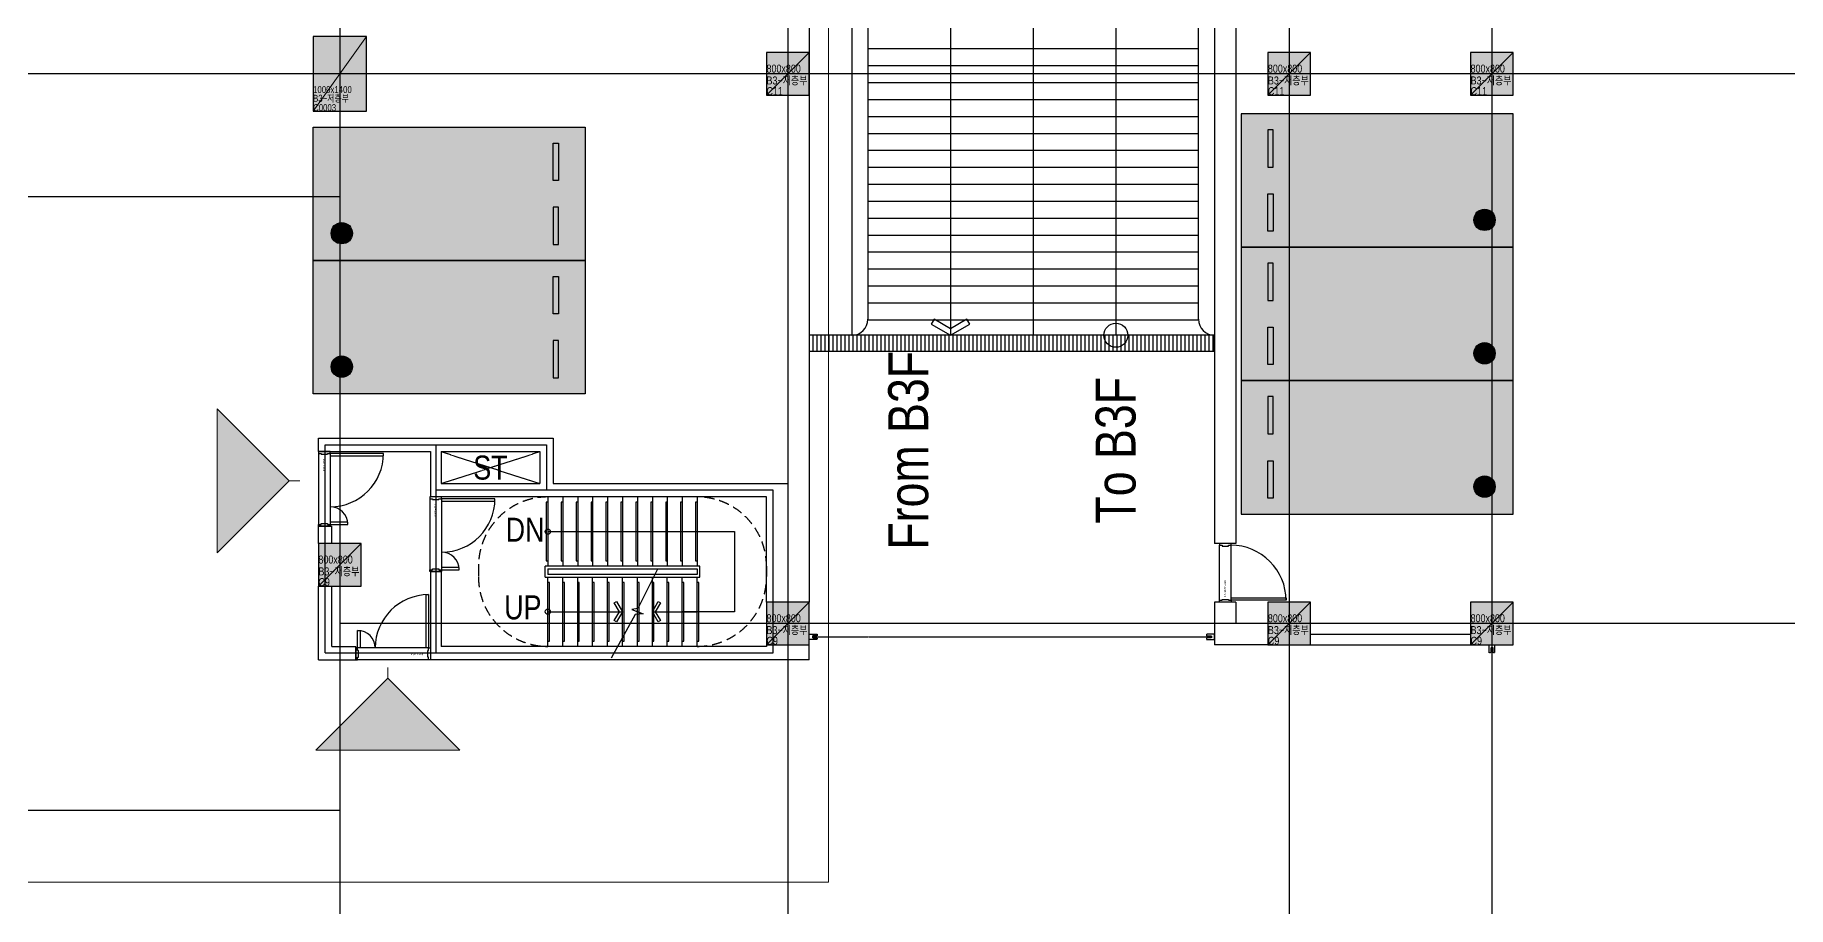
# Model space of a CAD drawing. Header units: millimetres. Extents: x -20379 to 476967, y -520228 to 220376.
# Drawn here: x 338132 to 370994, y -496334 to -479995 of the extents above; entities that cross this region are included whole.
import ezdxf
from ezdxf.enums import TextEntityAlignment as Align

# ---------------------------------------------------------------- set-up
doc = ezdxf.new("R2010")
doc.units = ezdxf.units.MM
doc.header["$MEASUREMENT"] = 0
for name, pattern in [('$0$X-CORE_B2F$0$CEN', [62, 60, -1, 0, -1]), ('$0$X-CORE_B2F$0$CENTER2', [1.125, 0.75, -0.125, 0.125, -0.125]), ('$0$X-CORE_B2F$0$HIDDEN', [9.525, 6.35, -3.175]), ('$0$X-F_EXIT_B2F$0$18$0$STYLE_19', [0.83328, 0.41656, -0.41672]), ('$0$X-GRID_B3~B1$0$CENTER2', [1.125, 0.75, -0.125, 0.125, -0.125])]:
    doc.linetypes.add(name, pattern=pattern)
doc.layers.get('Defpoints').update_dxf_attribs({"color": 145, "lineweight": 9})
doc.layers.add('$0$NDC_S_HATCH MATERIAL', color=8, linetype='Continuous', lineweight=9)
doc.layers.add('$0$X-F_EXIT_B2F$0$X-F_EXIT_B3F$0$TEXT VN1', color=7, linetype='Continuous', lineweight=13)
for name, color, linetype in [('$0$X-COL-B2$0$A-254', 254, 'Continuous'), ('$0$X-COL-B2$0$A-COL', 2, 'Continuous'), ('$0$X-COL-B2$0$A-CON', 2, 'Continuous'), ('$0$X-COL-B2$0$A-DOOR', 4, 'Continuous'), ('$0$X-COL-B2$0$A-DOORF', 9, 'Continuous'), ('$0$X-COL-B2$0$A-ELE4', 8, 'Continuous'), ('$0$X-CORE_B2F$0$A-CEN2', 8, '$0$X-CORE_B2F$0$CENTER2'), ('$0$X-CORE_B2F$0$A-CON', 2, 'Continuous'), ('$0$X-CORE_B2F$0$A-DOOR', 4, 'Continuous'), ('$0$X-CORE_B2F$0$A-DOORF', 9, 'Continuous'), ('$0$X-CORE_B2F$0$A-ELE4', 8, 'Continuous'), ('$0$X-CORE_B2F$0$A-HR', 6, 'Continuous'), ('$0$X-CORE_B2F$0$A-OPEN1', 1, '$0$X-CORE_B2F$0$CEN'), ('$0$X-CORE_B2F$0$A-STR', 4, 'Continuous'), ('$0$X-CORE_B2F$0$A-SYM', 7, 'Continuous'), ('$0$X-F_EXIT_B2F$0$A-SHUTTER', 4, 'Continuous'), ('$0$X-F_EXIT_B2F$0$X-F_EXIT_B3F$0$F_exit', 3, 'Continuous'), ('$0$X-GRID_B3~B1$0$A-CEN1', 1, '$0$X-GRID_B3~B1$0$CENTER2'), ('$0$X-INT-B2$0$A-252', 252, 'Continuous'), ('$0$X-INT-B2$0$A-ELE4', 8, 'Continuous'), ('$0$X-INT-B2$0$A-PARK(\\M+3C8AE\\M+3C0E5)', 5, 'Continuous'), ('$0$X-INT-B2$0$A-SYM', 7, 'Continuous'), ('$0$X-INT-B2$0$A-WALB', 3, 'Continuous')]:
    doc.layers.add(name, color=color, linetype=linetype)
doc.styles.add('$0$X-COL-B2$0$Hrtext', font='arial.ttf', dxfattribs={"width": 0.8})
doc.styles.add('$0$X-COL-B2$0$X-PLAN$0$Standard', font='')
doc.styles.add('$0$X-CORE_B2F$0$$0$X-PLAN$0$Standard', font='')
doc.styles.add('$0$X-CORE_B2F$0$Hrtext', font='arial.ttf', dxfattribs={"width": 0.8})
doc.styles.add('$0$X-GRID_B3~B1$0$Heerim', font='', dxfattribs={"width": 0.8})
doc.styles.add('$0$X-INT-B2$0$Hrtext', font='arial.ttf', dxfattribs={"width": 0.8})
doc.styles.get('$0$X-COL-B2$0$X-PLAN$0$Standard').set_extended_font_data('DotumChe')
doc.styles.get('$0$X-CORE_B2F$0$$0$X-PLAN$0$Standard').set_extended_font_data('DotumChe')
doc.styles.get('$0$X-GRID_B3~B1$0$Heerim').set_extended_font_data('Dotum')

# ---------------------------------------------------------------- blocks, each defined once
blk = doc.blocks.new('$0$258')
at = {"layer": '$0$X-COL-B2$0$A-254'}
h = blk.add_hatch(color=256, dxfattribs=at)
h.dxf.hatch_style = 1
h.paths.add_polyline_path([(442647, -166731), (441647, -166731), (441647, -168131), (442647, -168131)])
h = blk.add_hatch(color=256, dxfattribs=at)
h.dxf.hatch_style = 1
h.paths.add_polyline_path([(450947, -167031), (450147, -167031), (450147, -167831), (450947, -167831)])
h = blk.add_hatch(color=256, dxfattribs=at)
h.dxf.hatch_style = 1
h.paths.add_polyline_path([(460347, -167031), (459547, -167031), (459547, -167831), (460347, -167831)])
h = blk.add_hatch(color=256, dxfattribs=at)
h.dxf.hatch_style = 1
h.paths.add_polyline_path([(464147, -167031), (463347, -167031), (463347, -167831), (464147, -167831)])
h = blk.add_hatch(color=256, dxfattribs=at)
h.dxf.hatch_style = 1
h.paths.add_polyline_path([(442547, -176231), (441747, -176231), (441747, -177031), (442547, -177031)])
h = blk.add_hatch(color=256, dxfattribs=at)
h.dxf.hatch_style = 1
h.paths.add_polyline_path([(450947, -177331), (450147, -177331), (450147, -178131), (450947, -178131)])
h = blk.add_hatch(color=256, dxfattribs=at)
h.dxf.hatch_style = 1
h.paths.add_polyline_path([(460347, -177331), (459547, -177331), (459547, -178131), (460347, -178131)])
h = blk.add_hatch(color=256, dxfattribs=at)
h.dxf.hatch_style = 1
h.paths.add_polyline_path([(464147, -177331), (463347, -177331), (463347, -178131), (464147, -178131)])
at = {"layer": '$0$X-F_EXIT_B2F$0$X-F_EXIT_B3F$0$F_exit', "true_color": 0xb56bff}
h = blk.add_hatch(color=191, dxfattribs=at)
h.dxf.hatch_style = 1
h.paths.add_polyline_path([(441197, -175061), (439847, -176411), (439847, -173711)])
h = blk.add_hatch(color=191, dxfattribs=at)
h.dxf.hatch_style = 1
h.paths.add_polyline_path([(443047, -178755), (444397, -180105), (441697, -180105)])
at = {"layer": '$0$X-INT-B2$0$A-PARK(\\M+3C8AE\\M+3C0E5)'}
h = blk.add_hatch(color=251, dxfattribs=at)
h.dxf.hatch_style = 1
edge = h.paths.add_edge_path()
edge.add_arc((442185, -170418), 200, 0, 360)
h = blk.add_hatch(color=251, dxfattribs=at)
h.dxf.hatch_style = 1
edge = h.paths.add_edge_path()
edge.add_arc((463608, -170168), 200, 0, 360)
h = blk.add_hatch(color=251, dxfattribs=at)
h.dxf.hatch_style = 1
edge = h.paths.add_edge_path()
edge.add_arc((463608, -172668), 200, 0, 360)
h = blk.add_hatch(color=251, dxfattribs=at)
h.dxf.hatch_style = 1
edge = h.paths.add_edge_path()
edge.add_arc((442185, -172918), 200, 0, 360)
h = blk.add_hatch(color=251, dxfattribs=at)
h.dxf.hatch_style = 1
edge = h.paths.add_edge_path()
edge.add_arc((463608, -175168), 200, 0, 360)
h = blk.add_hatch(color=254)
h.dxf.hatch_style = 1
h.paths.add_polyline_path([(459047, -170681), (464147, -170681), (464147, -168181), (459047, -168181)])
h = blk.add_hatch(color=254)
h.dxf.hatch_style = 1
h.paths.add_polyline_path([(446747, -170931), (441647, -170931), (441647, -168431), (446747, -168431)])
h = blk.add_hatch(color=254)
h.dxf.hatch_style = 1
h.paths.add_polyline_path([(459047, -173181), (464147, -173181), (464147, -170681), (459047, -170681)])
h = blk.add_hatch(color=254)
h.dxf.hatch_style = 1
h.paths.add_polyline_path([(446747, -173431), (441647, -173431), (441647, -170931), (446747, -170931)])
h = blk.add_hatch(color=254)
h.dxf.hatch_style = 1
h.paths.add_polyline_path([(459047, -175681), (464147, -175681), (464147, -173181), (459047, -173181)])
at = {"layer": '$0$X-COL-B2$0$A-COL'}
for p, q in [((442647, -166731), (441647, -166731)), ((441647, -166731), (441647, -168131)), ((442647, -168131), (442647, -166731)), ((450947, -167031), (450147, -167031)), ((450147, -167031), (450147, -167831)), ((450947, -167831), (450947, -167031)), ((460347, -167031), (459547, -167031)), ((459547, -167031), (459547, -167831)), ((460347, -167831), (460347, -167031)), ((464147, -167031), (463347, -167031)), ((463347, -167031), (463347, -167831)), ((464147, -167831), (464147, -167031)), ((450147, -167831), (450947, -167831)), ((459547, -167831), (460347, -167831)), ((463347, -167831), (464147, -167831)), ((441647, -168131), (442647, -168131)), ((442547, -176231), (441747, -176231)), ((441747, -176231), (441747, -177031)), ((442547, -177031), (442547, -176231)), ((441747, -177031), (442547, -177031)), ((450947, -177331), (450147, -177331)), ((450147, -177331), (450147, -178131)), ((450947, -178131), (450947, -177331)), ((460347, -177331), (459547, -177331)), ((459547, -177331), (459547, -178131)), ((460347, -178131), (460347, -177331)), ((464147, -177331), (463347, -177331)), ((463347, -177331), (463347, -178131)), ((464147, -178131), (464147, -177331)), ((450147, -178131), (450947, -178131)), ((459547, -178131), (460347, -178131)), ((463347, -178131), (464147, -178131))]:
    blk.add_line(p, q, dxfattribs=at)
at = {"layer": '$0$X-COL-B2$0$A-CON', "ltscale": 10}
for p, q in [((458547, -140031), (458547, -176231)), ((458947, -140431), (458947, -176231)), ((450547, -141931), (450547, -175111)), ((450947, -141931), (450947, -177331)), ((458947, -176231), (458547, -176231)), ((458547, -177331), (458547, -178131)), ((458947, -177331), (458547, -177331)), ((458947, -177331), (458947, -177731)), ((459547, -177731), (458947, -177731)), ((459547, -178131), (458547, -178131))]:
    blk.add_line(p, q, dxfattribs=at)
at = {"layer": '$0$X-COL-B2$0$A-DOOR'}
for p, q in [((458637, -176231), (458637, -176266)), ((458857, -176231), (458637, -176231)), ((458637, -176266), (458687, -176266)), ((458687, -176266), (458687, -176281)), ((458687, -176281), (458807, -176281)), ((458807, -176281), (458807, -176266)), ((458807, -176266), (458857, -176266)), ((458857, -176266), (458857, -176231)), ((458637, -177331), (458637, -177296)), ((458637, -177296), (458687, -177296)), ((458857, -177331), (458637, -177331)), ((458687, -177296), (458687, -177281)), ((458687, -177281), (458807, -177281)), ((458807, -177281), (458807, -177296)), ((458807, -177296), (458857, -177296)), ((458857, -177296), (458857, -177251)), ((458857, -177251), (459887, -177251)), ((459887, -177296), (458857, -177296)), ((458857, -177296), (458857, -177331)), ((459887, -177251), (459887, -177296))]:
    blk.add_line(p, q, dxfattribs=at)
at = {"layer": '$0$X-COL-B2$0$A-DOORF'}
blk.add_arc((458857, -177296), 1030, 359.9893, 90.0107, dxfattribs=at)
at = {"layer": '$0$X-COL-B2$0$A-ELE4'}
for p, q in [((458637, -177296), (458637, -176266)), ((458857, -177296), (458857, -176266))]:
    blk.add_line(p, q, dxfattribs=at)
at = {"layer": '$0$X-CORE_B2F$0$A-CEN2'}
for p, q in [((441872, -178286), (441872, -174386)), ((441872, -174386), (446022, -174386)), ((443947, -174386), (443947, -178286)), ((446022, -174386), (446022, -175236)), ((450272, -175236), (443947, -175236)), ((450272, -178286), (450272, -175236)), ((450272, -178286), (441872, -178286))]:
    blk.add_line(p, q, dxfattribs=at)
at = {"layer": '$0$X-CORE_B2F$0$A-CON', "ltscale": 10}
for p, q in [((441747, -174261), (446147, -174261)), ((441747, -174511), (441747, -174261)), ((446147, -174261), (446147, -175111)), ((441747, -174511), (443847, -174511)), ((443847, -174511), (443847, -175361)), ((444047, -174511), (445897, -174511)), ((444047, -174511), (444047, -175111)), ((445897, -174511), (445897, -175111)), ((444047, -175111), (445897, -175111)), ((446147, -175111), (450547, -175111)), ((450147, -175361), (443847, -175361)), ((450147, -177331), (450147, -175361)), ((441747, -176231), (441747, -175911)), ((441747, -175911), (441997, -175911)), ((441997, -176231), (441997, -175911)), ((443847, -176761), (443847, -178411)), ((443847, -176761), (444047, -176761)), ((444047, -176761), (444047, -178161)), ((441747, -178411), (441747, -177031)), ((441997, -178161), (441997, -177031)), ((441747, -178411), (442447, -178411)), ((441997, -178161), (442447, -178161)), ((442447, -178411), (442447, -178161)), ((450947, -178411), (443847, -178411)), ((450147, -178161), (444047, -178161)), ((450147, -178131), (450147, -178161)), ((450947, -178411), (450947, -178131))]:
    blk.add_line(p, q, dxfattribs=at)
at = {"layer": '$0$X-CORE_B2F$0$A-DOOR'}
for p, q in [((441747, -174511), (441747, -174546)), ((441967, -174511), (441747, -174511)), ((441747, -174546), (441797, -174546)), ((441797, -174546), (441797, -174561)), ((441797, -174561), (441917, -174561)), ((441917, -174561), (441917, -174546)), ((441917, -174546), (441967, -174546)), ((441967, -174546), (441967, -174511)), ((441967, -174546), (441967, -174591)), ((442967, -174546), (441967, -174546)), ((441967, -174591), (442967, -174591)), ((442967, -174591), (442967, -174546)), ((443837, -175361), (443837, -175396)), ((444057, -175361), (443837, -175361)), ((443837, -175396), (443887, -175396)), ((443887, -175396), (443887, -175411)), ((443887, -175411), (444007, -175411)), ((444007, -175411), (444007, -175396)), ((444007, -175396), (444057, -175396)), ((444057, -175396), (444057, -175361)), ((444057, -175396), (444057, -175441)), ((445057, -175396), (444057, -175396)), ((444057, -175441), (445057, -175441)), ((445057, -175441), (445057, -175396)), ((441747, -175911), (441747, -175876)), ((441747, -175876), (441797, -175876)), ((441967, -175911), (441747, -175911)), ((441797, -175876), (441797, -175861)), ((441797, -175861), (441917, -175861)), ((441917, -175861), (441917, -175876)), ((441917, -175876), (441967, -175876)), ((441967, -175831), (441967, -175876)), ((442297, -175831), (441967, -175831)), ((441967, -175876), (441967, -175911)), ((441967, -175876), (442297, -175876)), ((442297, -175876), (442297, -175831)), ((443837, -176761), (443837, -176726)), ((443837, -176726), (443887, -176726)), ((444057, -176761), (443837, -176761)), ((443887, -176726), (443887, -176711)), ((443887, -176711), (444007, -176711)), ((444007, -176711), (444007, -176726)), ((444007, -176726), (444057, -176726)), ((444057, -176681), (444057, -176726)), ((444387, -176681), (444057, -176681)), ((444057, -176726), (444057, -176761)), ((444057, -176726), (444387, -176726)), ((444387, -176726), (444387, -176681)), ((443767, -178191), (443767, -177191)), ((443767, -177191), (443812, -177191)), ((443812, -177191), (443812, -178191)), ((442482, -178191), (442482, -177861)), ((442482, -177861), (442527, -177861)), ((442527, -177861), (442527, -178191)), ((442482, -178191), (442447, -178191)), ((442447, -178191), (442447, -178411)), ((442447, -178411), (442482, -178411)), ((442482, -178241), (442482, -178191)), ((442527, -178191), (442482, -178191)), ((442497, -178241), (442482, -178241)), ((442482, -178411), (442482, -178361)), ((442482, -178361), (442497, -178361)), ((442497, -178361), (442497, -178241)), ((443812, -178191), (443767, -178191)), ((443797, -178361), (443797, -178241)), ((443797, -178241), (443812, -178241)), ((443812, -178361), (443797, -178361)), ((443812, -178241), (443812, -178191)), ((443812, -178191), (443847, -178191)), ((443812, -178411), (443812, -178361)), ((443847, -178411), (443812, -178411)), ((443847, -178191), (443847, -178411))]:
    blk.add_line(p, q, dxfattribs=at)
at = {"layer": '$0$X-CORE_B2F$0$A-DOORF'}
for centre, radius, start, end in [((441967, -174546), 1000, 270, 360), ((444057, -175396), 1000, 270, 360), ((441967, -175876), 330, 0, 90), ((444057, -176726), 330, 0, 90), ((443812, -178191), 1000, 90, 180), ((442482, -178191), 330, 0, 90)]:
    blk.add_arc(centre, radius, start, end, dxfattribs=at)
at = {"layer": '$0$X-CORE_B2F$0$A-ELE4'}
for p, q in [((441747, -174546), (441747, -175876)), ((441967, -174546), (441967, -175876)), ((443837, -175396), (443837, -176726)), ((444057, -175396), (444057, -176726)), ((446047, -175461), (446017, -175461)), ((446017, -175461), (446017, -176561)), ((446327, -175461), (446297, -175461)), ((446297, -175461), (446297, -176561)), ((446607, -175461), (446577, -175461)), ((446577, -175461), (446577, -176561)), ((446887, -175461), (446857, -175461)), ((446857, -175461), (446857, -176561)), ((447167, -175461), (447137, -175461)), ((447137, -175461), (447137, -176561)), ((447447, -175461), (447417, -175461)), ((447417, -175461), (447417, -176561)), ((447727, -175461), (447697, -175461)), ((447697, -175461), (447697, -176561)), ((448007, -175461), (447977, -175461)), ((447977, -175461), (447977, -176561)), ((448287, -175461), (448257, -175461)), ((448257, -175461), (448257, -176561)), ((448567, -175461), (448537, -175461)), ((448537, -175461), (448537, -176561)), ((448847, -175461), (448817, -175461)), ((448817, -175461), (448817, -176561)), ((446017, -176561), (446047, -176561)), ((446297, -176561), (446327, -176561)), ((446577, -176561), (446607, -176561)), ((446857, -176561), (446887, -176561)), ((447137, -176561), (447167, -176561)), ((447417, -176561), (447447, -176561)), ((447697, -176561), (447727, -176561)), ((447977, -176561), (448007, -176561)), ((448257, -176561), (448287, -176561)), ((448537, -176561), (448567, -176561)), ((448817, -176561), (448847, -176561)), ((446077, -176961), (446047, -176961)), ((446077, -178061), (446077, -176961)), ((446357, -176961), (446327, -176961)), ((446357, -178061), (446357, -176961)), ((446637, -176961), (446607, -176961)), ((446637, -178061), (446637, -176961)), ((446917, -176961), (446887, -176961)), ((446917, -178061), (446917, -176961)), ((447197, -176961), (447167, -176961)), ((447197, -178061), (447197, -176961)), ((447477, -176961), (447447, -176961)), ((447477, -178061), (447477, -176961)), ((447757, -176961), (447727, -176961)), ((447757, -178061), (447757, -176961)), ((448037, -176961), (448007, -176961)), ((448037, -178061), (448037, -176961)), ((448317, -176961), (448287, -176961)), ((448317, -178061), (448317, -176961)), ((448597, -176961), (448567, -176961)), ((448597, -178061), (448597, -176961)), ((448877, -176961), (448847, -176961)), ((448877, -178061), (448877, -176961)), ((446047, -178061), (446077, -178061)), ((446327, -178061), (446357, -178061)), ((446607, -178061), (446637, -178061)), ((446887, -178061), (446917, -178061)), ((447167, -178061), (447197, -178061)), ((447447, -178061), (447477, -178061)), ((447727, -178061), (447757, -178061)), ((448007, -178061), (448037, -178061)), ((448287, -178061), (448317, -178061)), ((448567, -178061), (448597, -178061)), ((448847, -178061), (448877, -178061)), ((443812, -178191), (442482, -178191)), ((443812, -178411), (442482, -178411))]:
    blk.add_line(p, q, dxfattribs=at)
at = {"layer": '$0$X-CORE_B2F$0$A-HR'}
for p, q in [((445997, -176861), (445997, -176661)), ((448897, -176661), (445997, -176661)), ((446047, -176711), (446047, -176811)), ((446047, -176711), (448847, -176711)), ((448847, -176711), (448847, -176811)), ((448897, -176861), (448897, -176661)), ((445997, -176861), (448897, -176861)), ((448847, -176811), (446047, -176811))]:
    blk.add_line(p, q, dxfattribs=at)
at = {"layer": '$0$X-CORE_B2F$0$A-OPEN1'}
for p, q in [((444047, -175111), (445897, -174511)), ((444047, -174511), (445897, -175111))]:
    blk.add_line(p, q, dxfattribs=at)
at = {"layer": '$0$X-CORE_B2F$0$A-STR'}
for p, q in [((446047, -175361), (446047, -176661)), ((446327, -175361), (446327, -176661)), ((446607, -175361), (446607, -176661)), ((446887, -175361), (446887, -176661)), ((447167, -175361), (447167, -176661)), ((447447, -175361), (447447, -176661)), ((447727, -175361), (447727, -176661)), ((448007, -175361), (448007, -176661)), ((448287, -175361), (448287, -176661)), ((448567, -175361), (448567, -176661)), ((448847, -175361), (448847, -176661)), ((446047, -178161), (446047, -176861)), ((446327, -178161), (446327, -176861)), ((446607, -178161), (446607, -176861)), ((446887, -178161), (446887, -176861)), ((447167, -178161), (447167, -176861)), ((447447, -178161), (447447, -176861)), ((447727, -178161), (447727, -176861)), ((448007, -178161), (448007, -176861)), ((448287, -178161), (448287, -176861)), ((448567, -178161), (448567, -176861)), ((448847, -178161), (448847, -176861))]:
    blk.add_line(p, q, dxfattribs=at)
at = {"layer": '$0$X-CORE_B2F$0$A-STR', "color": 8, "linetype": '$0$X-CORE_B2F$0$HIDDEN', "ltscale": 30}
for p, q in [((444747, -176661), (444747, -176861)), ((450147, -176661), (450147, -176861))]:
    blk.add_line(p, q, dxfattribs=at)
for centre, start, end in [((446047, -176661), 89.9998, 180), ((448847, -176661), 0, 90.0002), ((446047, -176861), 180, 270.0002), ((448847, -176861), 269.9998, 0)]:
    blk.add_arc(centre, 1300, start, end, dxfattribs=at)
at = {"layer": '$0$X-CORE_B2F$0$A-SYM'}
for p, q in [((446047, -176011), (449547, -176011)), ((449547, -176011), (449547, -177511)), ((448103, -176714), (447736, -177453)), ((447294, -177343), (447336, -177319)), ((447391, -177511), (447294, -177343)), ((447336, -177319), (447447, -177511)), ((447736, -177453), (447620, -177469)), ((448007, -177511), (448117, -177319)), ((448159, -177343), (448062, -177511)), ((448117, -177319), (448159, -177343)), ((446047, -177511), (447447, -177511)), ((447685, -177562), (447238, -178381)), ((447294, -177679), (447391, -177511)), ((447336, -177703), (447294, -177679)), ((447447, -177511), (447336, -177703)), ((447620, -177469), (447833, -177552)), ((447833, -177552), (447685, -177562)), ((448117, -177703), (448007, -177511)), ((448007, -177511), (448847, -177511)), ((448062, -177511), (448159, -177679)), ((448159, -177679), (448117, -177703)), ((449547, -177511), (448567, -177511))]:
    blk.add_line(p, q, dxfattribs=at)
for centre in [(446047, -176011), (446047, -177511)]:
    blk.add_circle(centre, 50, dxfattribs=at)
at = {"layer": '$0$X-F_EXIT_B2F$0$A-SHUTTER', "linetype": '$0$X-F_EXIT_B2F$0$18$0$STYLE_19'}
for p, q in [((450947, -178031), (450947, -177931)), ((450947, -177931), (451097, -177931)), ((451097, -178031), (450947, -178031)), ((451097, -177961), (451007, -177961)), ((451007, -177961), (451007, -178001)), ((451007, -177981), (458487, -177981)), ((451007, -178001), (451097, -178001)), ((451097, -177931), (451097, -177961)), ((451097, -178001), (451097, -178031)), ((458547, -177931), (458397, -177931)), ((458397, -177931), (458397, -177961)), ((458397, -177961), (458487, -177961)), ((458487, -178001), (458397, -178001)), ((458397, -178001), (458397, -178031)), ((458397, -178031), (458547, -178031)), ((458487, -177961), (458487, -178001)), ((458547, -178031), (458547, -177931)), ((463697, -178281), (463697, -178131)), ((463697, -178131), (463797, -178131)), ((463727, -178281), (463697, -178281)), ((463767, -178191), (463727, -178191)), ((463727, -178191), (463727, -178281)), ((463747, -178191), (463747, -185871)), ((463767, -178281), (463767, -178191)), ((463797, -178281), (463767, -178281)), ((463797, -178131), (463797, -178281))]:
    blk.add_line(p, q, dxfattribs=at)
at = {"layer": '$0$X-F_EXIT_B2F$0$X-F_EXIT_B3F$0$TEXT VN1'}
for p, q in [((439847, -176411), (439847, -173711)), ((439847, -173711), (441197, -175061)), ((441197, -175061), (439847, -176411)), ((441697, -180105), (443047, -178755)), ((443047, -178755), (444397, -180105)), ((444397, -180105), (441697, -180105))]:
    blk.add_line(p, q, dxfattribs=at)
at = {"layer": '$0$X-GRID_B3~B1$0$A-CEN1', "ltscale": 10}
for p, q in [((442147, -71986), (442147, -206938)), ((450547, -71986), (450547, -206938)), ((459947, -71986), (459947, -206938)), ((463747, -130631), (463747, -206938)), ((565437, -167431), (324908, -167431)), ((324908, -169731), (442147, -169731)), ((565437, -177731), (442147, -177731)), ((324908, -181231), (442147, -181231))]:
    blk.add_line(p, q, dxfattribs=at)
at = {"layer": '$0$X-INT-B2$0$A-252', "linetype": 'Continuous'}
for p, q in [((452047, -166959), (458247, -166959)), ((452047, -167277), (458247, -167277)), ((452047, -167594), (458247, -167594)), ((452047, -167912), (458247, -167912)), ((452047, -168229), (458247, -168229)), ((452047, -168547), (458247, -168547)), ((452047, -168864), (458247, -168864)), ((452047, -169182), (458247, -169182)), ((452047, -169499), (458247, -169499)), ((452047, -169817), (458247, -169817)), ((452047, -170134), (458247, -170134)), ((452047, -170452), (458247, -170452)), ((452047, -170769), (458247, -170769)), ((452047, -171087), (458247, -171087)), ((452047, -171404), (458247, -171404)), ((452047, -171722), (458247, -171722)), ((452046, -172039), (458247, -172039))]:
    blk.add_line(p, q, dxfattribs=at)
at = {"layer": '$0$X-INT-B2$0$A-ELE4'}
for p, q in [((451747, -144081), (451747, -172331)), ((455147, -144081), (455147, -172331)), ((452047, -144381), (452047, -172031)), ((458247, -172031), (458247, -144381)), ((458547, -172331), (450947, -172331)), ((450947, -172331), (450947, -172631)), ((458547, -172631), (458547, -172331)), ((450947, -172631), (458547, -172631))]:
    blk.add_line(p, q, dxfattribs=at)
at = {"layer": '$0$X-INT-B2$0$A-ELE4', "linetype": 'Continuous'}
for p, q in [((451019, -172631), (451019, -172331)), ((451094, -172631), (451094, -172331)), ((451169, -172631), (451169, -172331)), ((451244, -172631), (451244, -172331)), ((451319, -172631), (451319, -172331)), ((451394, -172631), (451394, -172331)), ((451469, -172631), (451469, -172331)), ((451544, -172631), (451544, -172331)), ((451619, -172631), (451619, -172331)), ((451694, -172631), (451694, -172331)), ((451769, -172631), (451769, -172331)), ((451844, -172631), (451844, -172331)), ((451919, -172631), (451919, -172331)), ((451994, -172631), (451994, -172331)), ((452069, -172631), (452069, -172331)), ((452144, -172631), (452144, -172331)), ((452219, -172631), (452219, -172331)), ((452294, -172631), (452294, -172331)), ((452369, -172631), (452369, -172331)), ((452444, -172631), (452444, -172331)), ((452519, -172631), (452519, -172331)), ((452594, -172631), (452594, -172331)), ((452669, -172631), (452669, -172331)), ((452744, -172631), (452744, -172331)), ((452819, -172631), (452819, -172331)), ((452894, -172631), (452894, -172331)), ((452969, -172631), (452969, -172331)), ((453044, -172631), (453044, -172331)), ((453119, -172631), (453119, -172331)), ((453194, -172631), (453194, -172331)), ((453269, -172631), (453269, -172331)), ((453344, -172631), (453344, -172331)), ((453419, -172631), (453419, -172331)), ((453494, -172631), (453494, -172331)), ((453569, -172631), (453569, -172331)), ((453644, -172631), (453644, -172331)), ((453719, -172631), (453719, -172331)), ((453794, -172631), (453794, -172331)), ((453869, -172631), (453869, -172331)), ((453944, -172631), (453944, -172331)), ((454019, -172631), (454019, -172331)), ((454094, -172631), (454094, -172331)), ((454169, -172631), (454169, -172331)), ((454244, -172631), (454244, -172331)), ((454319, -172631), (454319, -172331)), ((454394, -172631), (454394, -172331)), ((454469, -172631), (454469, -172331)), ((454544, -172631), (454544, -172331)), ((454619, -172631), (454619, -172331)), ((454694, -172631), (454694, -172331)), ((454769, -172631), (454769, -172331)), ((454844, -172631), (454844, -172331)), ((454919, -172631), (454919, -172331)), ((454994, -172631), (454994, -172331)), ((455069, -172631), (455069, -172331)), ((455144, -172631), (455144, -172331)), ((455219, -172631), (455219, -172331)), ((455294, -172631), (455294, -172331)), ((455369, -172631), (455369, -172331)), ((455444, -172631), (455444, -172331)), ((455519, -172631), (455519, -172331)), ((455594, -172631), (455594, -172331)), ((455669, -172631), (455669, -172331)), ((455744, -172631), (455744, -172331)), ((455819, -172631), (455819, -172331)), ((455894, -172631), (455894, -172331)), ((455969, -172631), (455969, -172331)), ((456044, -172631), (456044, -172331)), ((456119, -172631), (456119, -172331)), ((456194, -172631), (456194, -172331)), ((456269, -172631), (456269, -172331)), ((456344, -172631), (456344, -172331)), ((456419, -172631), (456419, -172331)), ((456494, -172631), (456494, -172331)), ((456569, -172631), (456569, -172331)), ((456644, -172631), (456644, -172331)), ((456719, -172631), (456719, -172331)), ((456794, -172631), (456794, -172331)), ((456869, -172631), (456869, -172331)), ((456944, -172631), (456944, -172331)), ((457019, -172631), (457019, -172331)), ((457094, -172631), (457094, -172331)), ((457169, -172631), (457169, -172331)), ((457244, -172631), (457244, -172331)), ((457319, -172631), (457319, -172331)), ((457394, -172631), (457394, -172331)), ((457469, -172631), (457469, -172331)), ((457544, -172631), (457544, -172331)), ((457619, -172631), (457619, -172331)), ((457694, -172631), (457694, -172331)), ((457769, -172631), (457769, -172331)), ((457844, -172631), (457844, -172331)), ((457919, -172631), (457919, -172331)), ((457994, -172631), (457994, -172331)), ((458069, -172631), (458069, -172331)), ((458144, -172631), (458144, -172331)), ((458219, -172631), (458219, -172331)), ((458294, -172631), (458294, -172331)), ((458369, -172631), (458369, -172331)), ((458444, -172631), (458444, -172331)), ((458519, -172631), (458519, -172331))]:
    blk.add_line(p, q, dxfattribs=at)
at = {"layer": '$0$X-INT-B2$0$A-ELE4'}
for centre, start, end in [((451747, -172031), 270, 0), ((458547, -172031), 180, 270)]:
    blk.add_arc(centre, 300, start, end, dxfattribs=at)
at = {"layer": '$0$X-INT-B2$0$A-PARK(\\M+3C8AE\\M+3C0E5)'}
for p, q in [((464147, -168181), (459047, -168181)), ((459047, -168181), (459047, -170681)), ((464147, -170681), (464147, -168181)), ((441647, -170931), (441647, -168431)), ((441647, -168431), (446747, -168431)), ((446747, -168431), (446747, -170931)), ((459647, -168481), (459547, -168481)), ((459547, -168481), (459547, -169181)), ((459647, -169181), (459647, -168481)), ((446147, -169431), (446147, -168731)), ((446147, -168731), (446247, -168731)), ((446247, -168731), (446247, -169431)), ((459547, -169181), (459647, -169181)), ((446247, -169431), (446147, -169431)), ((459547, -169681), (459647, -169681)), ((459547, -170381), (459547, -169681)), ((459647, -169681), (459647, -170381)), ((446247, -169931), (446147, -169931)), ((446147, -169931), (446147, -170631)), ((446247, -170631), (446247, -169931)), ((459647, -170381), (459547, -170381)), ((446147, -170631), (446247, -170631)), ((464147, -170681), (459047, -170681)), ((459047, -170681), (459047, -173181)), ((459047, -170681), (464147, -170681)), ((464147, -173181), (464147, -170681)), ((441647, -173431), (441647, -170931)), ((441647, -170931), (446747, -170931)), ((446747, -170931), (441647, -170931)), ((446747, -170931), (446747, -173431)), ((459647, -170981), (459547, -170981)), ((459547, -170981), (459547, -171681)), ((459647, -171681), (459647, -170981)), ((446147, -171931), (446147, -171231)), ((446147, -171231), (446247, -171231)), ((446247, -171231), (446247, -171931)), ((459547, -171681), (459647, -171681)), ((446247, -171931), (446147, -171931)), ((459547, -172181), (459647, -172181)), ((459547, -172881), (459547, -172181)), ((459647, -172181), (459647, -172881)), ((446247, -172431), (446147, -172431)), ((446147, -172431), (446147, -173131)), ((446247, -173131), (446247, -172431)), ((446147, -173131), (446247, -173131)), ((464147, -173181), (459047, -173181)), ((459047, -173181), (459047, -175681)), ((459047, -173181), (464147, -173181)), ((459647, -172881), (459547, -172881)), ((464147, -175681), (464147, -173181)), ((446747, -173431), (441647, -173431)), ((459647, -173481), (459547, -173481)), ((459547, -173481), (459547, -174181)), ((459647, -174181), (459647, -173481)), ((459547, -174181), (459647, -174181)), ((459547, -174681), (459647, -174681)), ((459547, -175381), (459547, -174681)), ((459647, -174681), (459647, -175381)), ((459647, -175381), (459547, -175381)), ((459047, -175681), (464147, -175681))]:
    blk.add_line(p, q, dxfattribs=at)
for centre in [(442185, -170418), (463608, -170168), (463608, -172668), (442185, -172918), (463608, -175168)]:
    blk.add_circle(centre, 200, dxfattribs=at)
at = {"layer": '$0$X-INT-B2$0$A-SYM'}
for p, q in [((453597, -144081), (453597, -172331)), ((456697, -144081), (456697, -172331)), ((453288, -172032), (453236, -172123)), ((453236, -172123), (453597, -172331)), ((453596, -172210), (453288, -172032)), ((453904, -172032), (453596, -172210)), ((453597, -172331), (453957, -172123)), ((453957, -172123), (453904, -172032))]:
    blk.add_line(p, q, dxfattribs=at)
blk.add_circle((456697, -172331), 225, dxfattribs=at)
at = {"layer": '$0$X-INT-B2$0$A-WALB', "ltscale": 10}
for p, q in [((460347, -177931), (463347, -177931)), ((460347, -178131), (463347, -178131))]:
    blk.add_line(p, q, dxfattribs=at)
at = {"layer": 'Defpoints'}
for p, q in [((451307, -182581), (451307, -93481)), ((442647, -166731), (441647, -168131)), ((450947, -167031), (450147, -167831)), ((460347, -167031), (459547, -167831)), ((464147, -167031), (463347, -167831)), ((441197, -175061), (441397, -175061)), ((442547, -176231), (441747, -177031)), ((450947, -177331), (450147, -178131)), ((460347, -177331), (459547, -178131)), ((464147, -177331), (463347, -178131)), ((443047, -178755), (443047, -178555)), ((325307, -182581), (451307, -182581))]:
    blk.add_line(p, q, dxfattribs=at)
at = {"style": '$0$X-GRID_B3~B1$0$Heerim', "width": 0.8}
for p in [(336345, -75064), (371545, -75064), (419545, -75064), (470745, -75064), (553745, -75064)]:
    blk.add_attdef('NO', text='', height=1000, dxfattribs=at).set_placement(p, align=Align.MIDDLE_CENTER)
for p in [(573015, -105332), (573015, -115032), (573015, -121932), (573015, -130632), (573015, -139932)]:
    blk.add_attdef('NO', text='', height=1000, rotation=90, dxfattribs=at).set_placement(p, align=Align.MIDDLE_CENTER)
at = {"layer": 'Defpoints', "style": '$0$X-COL-B2$0$Hrtext', "width": 0.8}
for s, height, p in [('800x800', 150, (450147, -167409)), ('800x800', 150, (459547, -167409)), ('800x800', 150, (463347, -167409)), ('B3~저층부', 150, (450147, -167631)), ('B3~저층부', 150, (459547, -167631)), ('B3~저층부', 150, (463347, -167631)), ('1000x1400', 131.2, (441647, -167792)), ('B3~저층부', 131.2, (441647, -167956)), ('800x800', 150, (441747, -176609)), ('B3~저층부', 150, (441747, -176831)), ('800x800', 150, (450147, -177709)), ('B3~저층부', 150, (450147, -177931)), ('800x800', 150, (459547, -177709)), ('B3~저층부', 150, (459547, -177931)), ('800x800', 150, (463347, -177709)), ('B3~저층부', 150, (463347, -177931))]:
    blk.add_text(s, height=height, dxfattribs=at).set_placement(p)
at = {"layer": 'Defpoints', "color": 6, "style": '$0$X-COL-B2$0$Hrtext', "width": 0.8}
for s, height, p in [('C11', 150, (450147, -167831)), ('C11', 150, (459547, -167831)), ('C11', 150, (463347, -167831)), ('C0003', 131.2, (441647, -168131)), ('C9', 150, (441747, -177031)), ('C9', 150, (450147, -178131)), ('C9', 150, (459547, -178131)), ('C9', 150, (463347, -178131))]:
    blk.add_text(s, height=height, dxfattribs=at).set_placement(p)
at = {"layer": 'Defpoints', "style": '$0$X-INT-B2$0$Hrtext', "width": 0.8}
for s, p in [('From B3F', (452804, -174486)), ('To B3F', (456691, -174486))]:
    blk.add_text(s, height=750, rotation=90, dxfattribs=at).set_placement(p, align=Align.MIDDLE_CENTER)
at = {"layer": 'Defpoints', "linetype": 'Continuous', "text_generation_flag": 6}
for s, rotation, style, p in [('FSD-1300', 90, '$0$X-CORE_B2F$0$$0$X-PLAN$0$Standard', (441850, -174762)), ('FSD-1300', 90, '$0$X-CORE_B2F$0$$0$X-PLAN$0$Standard', (443940, -175612)), ('SD-1100-220', 270, '$0$X-COL-B2$0$X-PLAN$0$Standard', (458740, -177079)), ('FSD-1300', 180, '$0$X-CORE_B2F$0$$0$X-PLAN$0$Standard', (443595, -178307))]:
    blk.add_text(s, height=37.5, rotation=rotation, dxfattribs=dict(at, style=style)).set_placement(p, align=Align.MIDDLE)
at = {"layer": 'Defpoints', "style": '$0$X-CORE_B2F$0$Hrtext', "width": 0.8}
for s, p in [('ST', (444972, -174811, 0)), ('DN', (445621, -175975)), ('UP', (445579, -177430))]:
    blk.add_text(s, height=450, dxfattribs=at).set_placement(p, align=Align.MIDDLE_CENTER)

msp = doc.modelspace()

# ---------------------------------------------------------------- block references
at = {"layer": '$0$NDC_S_HATCH MATERIAL'}
msp.add_blockref('$0$258', (-98302, -313290), dxfattribs=at)

doc.saveas('drawing.dxf')
